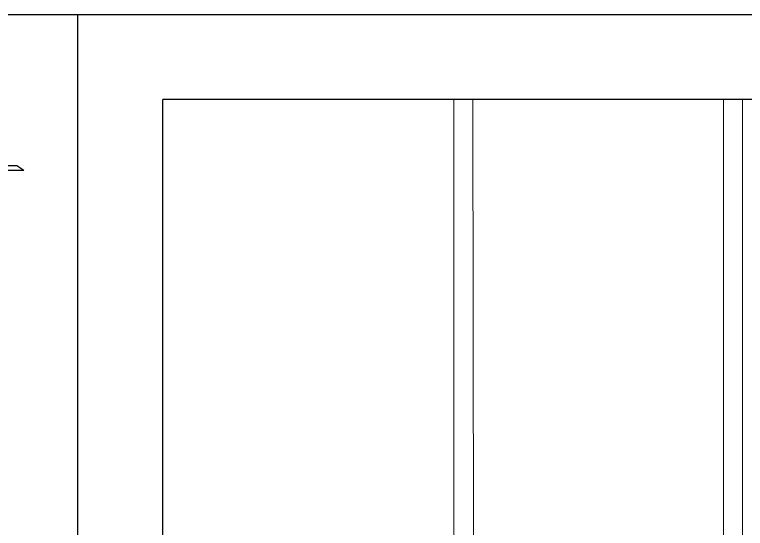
# Model space of a CAD drawing. Header units: inches. Extents: x 1397 to 20304, y -27267 to -746.
# Drawn here: x 13914.3 to 13991.8, y -23712.3 to -23657.8 of the extents above; entities that cross this region are included whole.
import ezdxf

# ---------------------------------------------------------------- set-up
doc = ezdxf.new("R2010")
doc.units = ezdxf.units.IN
doc.header["$LTSCALE"] = 17
doc.header["$MEASUREMENT"] = 0
doc.layers.add('25 BOT BAR', color=12, linetype='Continuous', lineweight=25)
doc.layers.add('WINDOW FRAME', color=161, linetype='Continuous', lineweight=20)

msp = doc.modelspace()

# ---------------------------------------------------------------- linework, layer by layer
at = {"layer": '25 BOT BAR'}
for p, q in [((13841.234, -23657.759), (14264.234, -23657.759)), ((13920.975, -23725.759), (13920.975, -23657.759)), ((13929.975, -23725.759), (13929.975, -23666.759)), ((14050.975, -23666.76), (13929.975, -23666.759)), ((13858.467, -23673.759), (13914.484, -23673.759)), ((13914.484, -23673.759), (13915.234, -23674.259)), ((13857.717, -23674.259), (13915.234, -23674.259))]:
    msp.add_line(p, q, dxfattribs=at)
at = {"layer": 'WINDOW FRAME'}
for p, q in [((13960.855, -23666.759), (13960.855, -23725.759)), ((13962.855, -23666.759), (13962.967, -23725.759)), ((13989.475, -23666.759), (13989.475, -23725.759)), ((13991.475, -23666.759), (13991.475, -23725.759))]:
    msp.add_line(p, q, dxfattribs=at)

doc.saveas('drawing.dxf')
